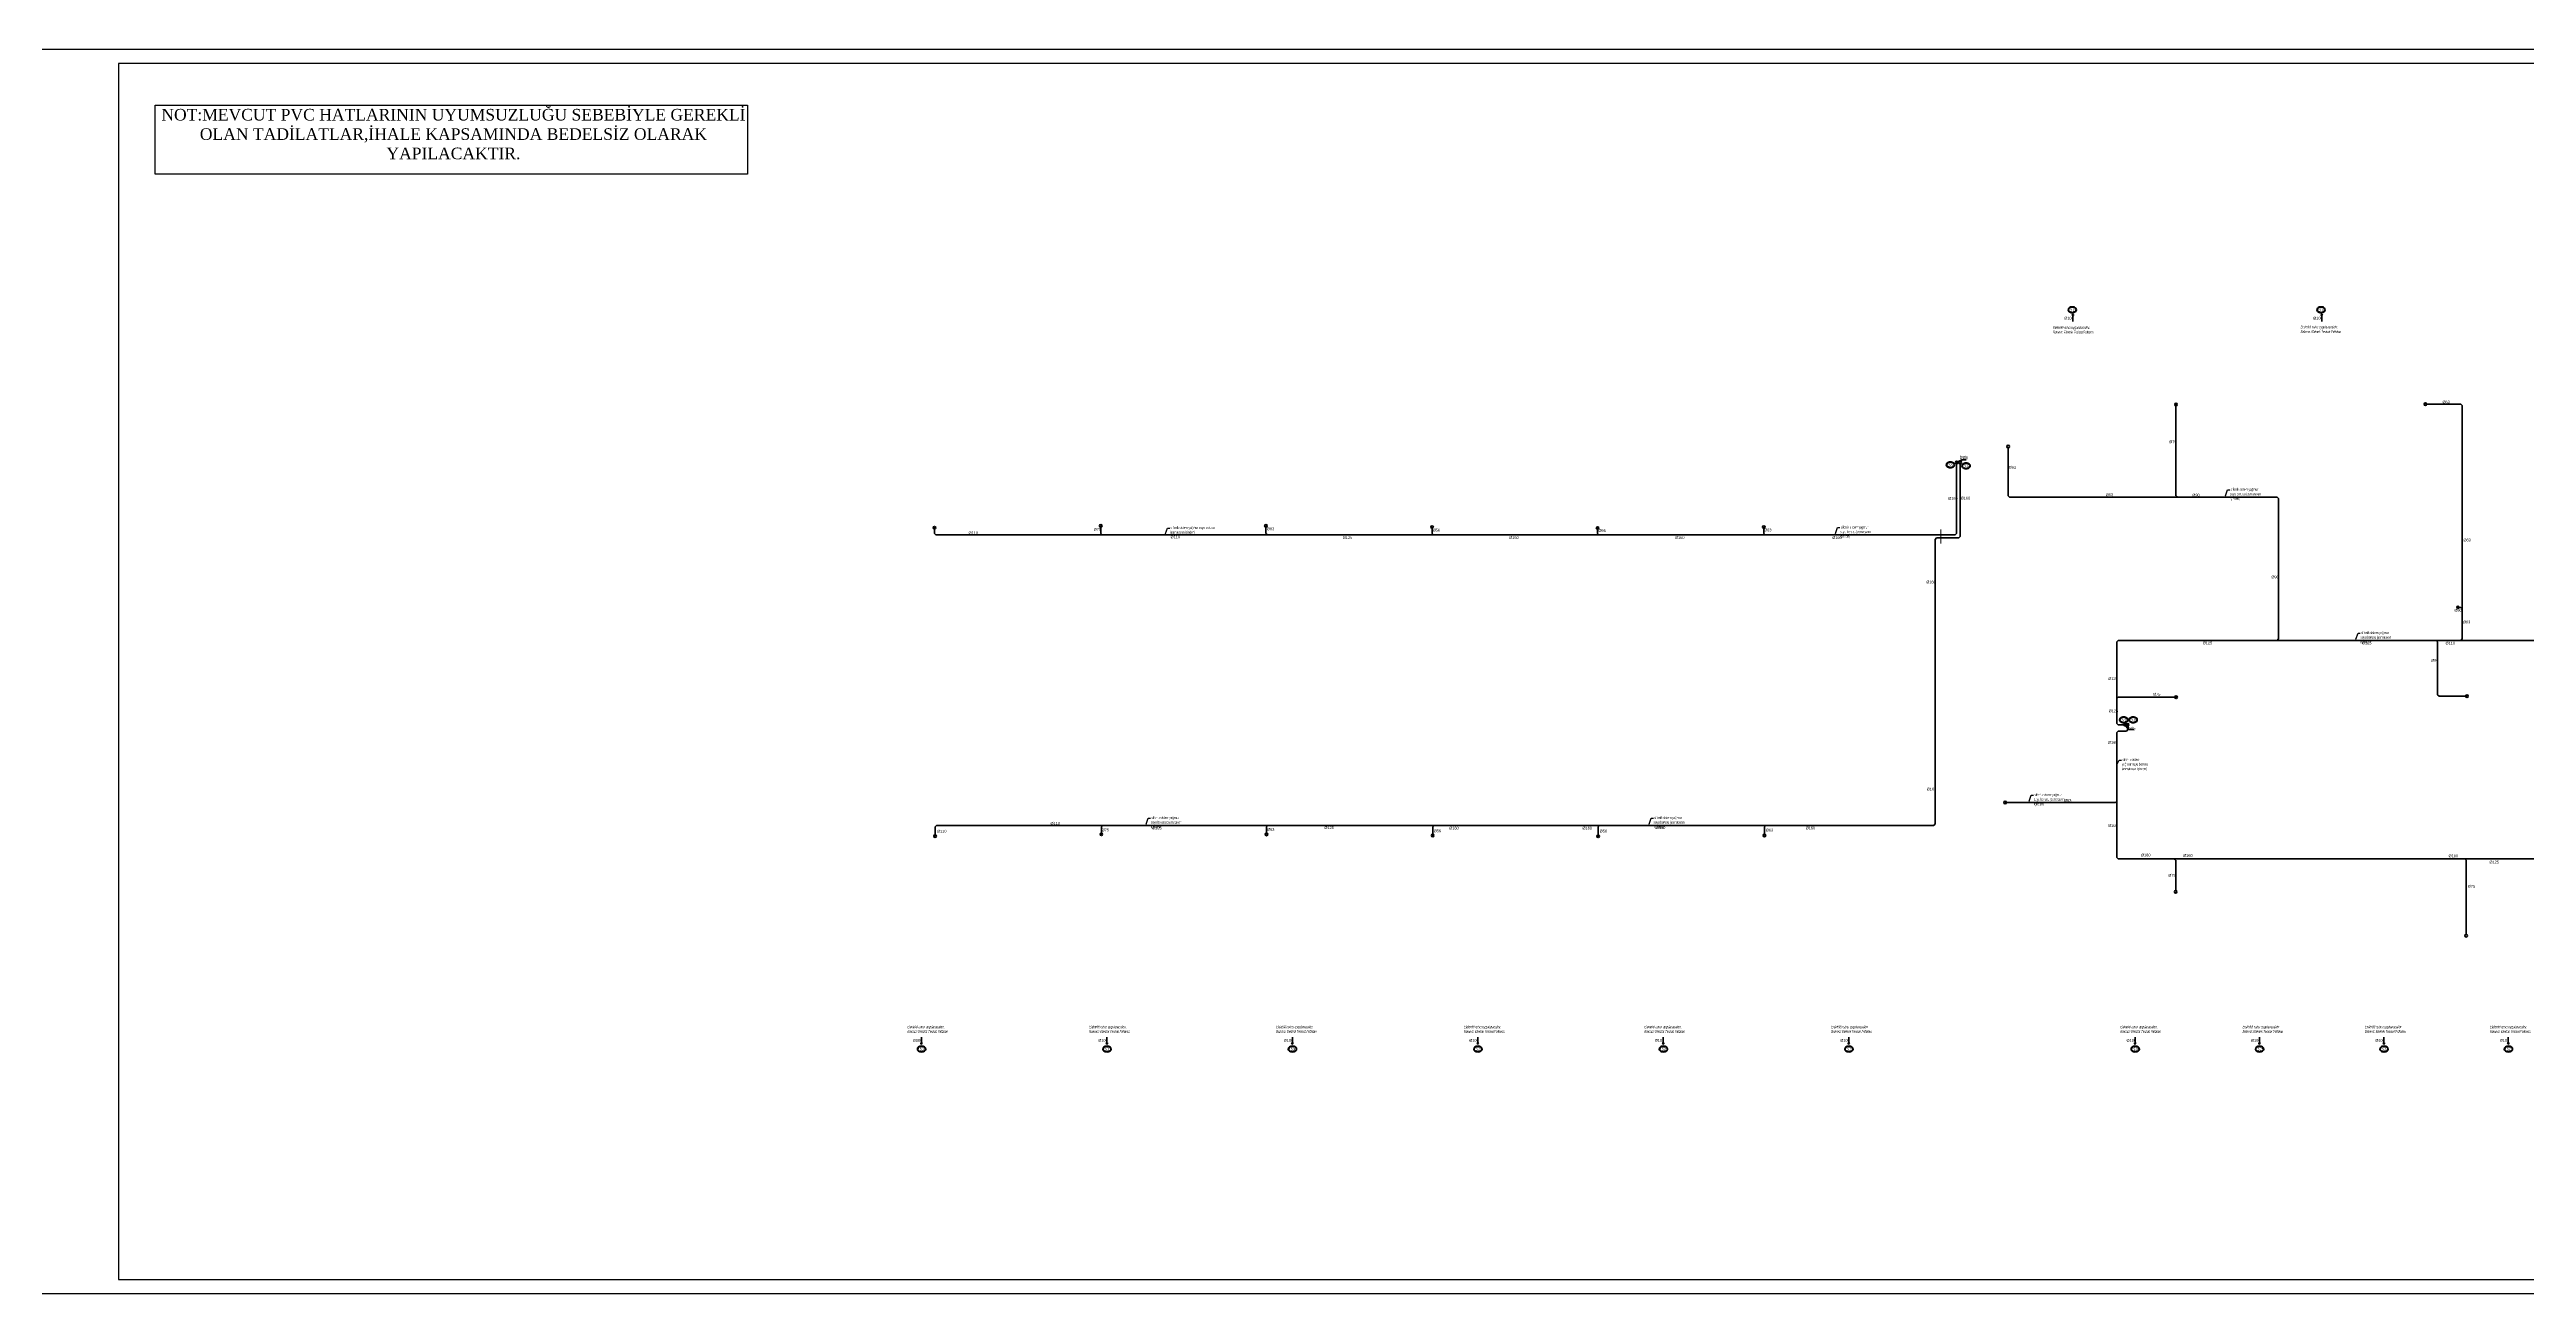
# Model space of a CAD drawing. Header units: centimetres. Extents: x 372964 to 529194, y 28783 to 59011.
# Drawn here: x 437564 to 455481, y 30011 to 39011 of the extents above; entities that cross this region are included whole.
import ezdxf
from ezdxf import colors
from ezdxf.entities.mleader import LeaderData, LeaderLine
from ezdxf.enums import TextEntityAlignment as Align
from ezdxf.math import Vec2, Vec3

# ---------------------------------------------------------------- set-up
doc = ezdxf.new("R2010")
doc.units = ezdxf.units.CM
doc.layers.get('0').update_dxf_attribs({"lineweight": 9})
for name, color, linetype, lineweight in [('0-krcn yağmur s. text', 2, 'Continuous', 20), ('0-KRCN-IST-YAZI', 81, 'Continuous', 30), ('0-KRCN-SHT-KOLADI-YAZIYAĞMURSUYU', 4, 'Continuous', 35), ('0-KRCN-SHT-YAZI-ÇAP-PİSSU', 41, 'Continuous', 30), ('0-KRCN-Z-ANTET', 71, 'Continuous', 30), ('0-MEK-SHT-aa YAĞMURSUYUBORUSU-100', 3, 'PISSU_LINE50', 35), ('0-MEK-SHT-KOLADI-YAZIYAĞMURSUYU', 4, 'Continuous', 35)]:
    doc.layers.add(name, color=color, linetype=linetype, lineweight=lineweight)
doc.styles.add('ARIAL', font='arial.ttf', dxfattribs={"width": 0.8})
doc.styles.add('CBN_UYG', font='segoeuil.ttf', dxfattribs={"width": 0.6})
doc.styles.add('MUF', font='isocpeur.ttf')
doc.styles.add('YAZI', font='times.ttf')
doc.styles.add('ÇAP-2', font='ARIALNBI.TTF')
doc.linetypes.add('PISSU_LINE50', pattern='A,50,-10,["C",MUF,S=10,R=0,X=1,Y=-5],0', length=60)

# ---------------------------------------------------------------- blocks, each defined once
blk = doc.blocks.new('A$C75464483-')
at = {"layer": '0-KRCN-SHT-KOLADI-YAZIYAĞMURSUYU', "linetype": 'Continuous'}
for points in [[(22, 6, -0.254464), (22, -6, -0.105847), (17, -12, -0.086514), (9, -16, -0.153914), (-11, -16, -0.086514), (-18, -12, -0.105847), (-23, -6, -0.254464), (-23, 6, -0.105847), (-18, 12, -0.086514), (-11, 16, -0.153914), (9, 16, -0.086514), (17, 12, -0.105847), (22, 6, -0.125236)], [(21, 5, -0.254464), (21, -5, -0.105847), (16, -10, -0.086514), (9, -14, -0.153914), (-10, -14, -0.086514), (-17, -10, -0.105847), (-22, -5, -0.254464), (-22, 5, -0.105847), (-17, 10, -0.086514), (-10, 14, -0.153914), (9, 14, -0.086514), (16, 10, -0.105847), (21, 5, -0.125236)]]:
    blk.add_lwpolyline(points, format="xyb", dxfattribs=at)
at = {"layer": '0-KRCN-SHT-KOLADI-YAZIYAĞMURSUYU', "linetype": 'Continuous', "style": 'YAZI', "width": 0.6}
blk.add_text('YS', height=18, rotation=360, dxfattribs=at).set_placement((0, 0), align=Align.MIDDLE_RIGHT)
blk.add_attdef('99', text='', height=18, rotation=360, dxfattribs=at).set_placement((0, 0), align=Align.MIDDLE_LEFT)

msp = doc.modelspace()

# ---------------------------------------------------------------- linework, layer by layer
at = {"ltscale": 1.1}
msp.add_line((451243.72, 35539.405), (451243.72, 35436.475), dxfattribs=at)
at = {"layer": '0-KRCN-Z-ANTET'}
for points in [[(372964.066, 30011.261), (513637.225, 30011.261), (513637.225, 39011.261), (372964.066, 39011.261)], [(438064.066, 30111.261), (469564.066, 30111.261), (469564.066, 38911.261), (438064.066, 38911.261)]]:
    msp.add_lwpolyline(points, close=True, dxfattribs=at)
at = {"layer": '0-MEK-SHT-aa YAĞMURSUYUBORUSU-100'}
for p, q in [((452199.746, 37044.563), (452199.746, 37085.063)), ((453999.746, 37044.563), (453999.746, 37085.063)), ((452945.754, 36442.713), (452945.754, 35783.029)), ((454749.526, 36445.434), (455005.542, 36445.434)), ((455005.542, 36445.434), (455015.542, 36435.434)), ((455015.542, 36435.434), (455015.542, 34746.554)), ((451359.163, 35508.883), (451359.163, 36013.729)), ((451384.421, 35487.385), (451384.421, 36013.729)), ((451731.566, 35783.029), (451731.566, 36129.103)), ((451741.566, 35773.029), (451731.566, 35783.029)), ((451741.566, 35773.029), (453677.12, 35773.029)), ((452955.754, 35773.029), (452945.754, 35783.029)), ((453677.12, 35773.029), (453687.12, 35763.029)), ((453687.12, 35763.029), (453687.12, 34746.554)), ((443964.846, 35552.063), (443964.846, 35509.358)), ((443974.846, 35499.358), (443964.846, 35509.358)), ((443974.846, 35499.358), (451243.72, 35499.358)), ((445167.812, 35564.587), (445167.812, 35509.358)), ((445177.812, 35499.358), (445167.812, 35509.358)), ((446363.027, 35564.904), (446363.027, 35509.358)), ((446363.027, 35509.358), (446373.027, 35499.358)), ((447564.476, 35556.655), (447564.476, 35509.358)), ((447574.476, 35499.358), (447564.476, 35509.358)), ((448761.98, 35549.646), (448761.98, 35509.358)), ((448771.98, 35499.358), (448761.98, 35509.358)), ((449963.881, 35556.296), (449963.881, 35509.358)), ((449963.881, 35509.358), (449973.881, 35499.358)), ((451203.711, 35467.385), (451213.711, 35477.385)), ((451213.711, 35477.385), (451243.72, 35477.385)), ((451243.72, 35499.358), (451349.638, 35499.358)), ((451243.72, 35477.385), (451374.421, 35477.385)), ((451349.638, 35499.358), (451359.163, 35508.883)), ((451374.421, 35477.385), (451384.421, 35487.385)), ((451203.711, 33408.178), (451203.711, 35467.385)), ((454984.472, 34975.427), (455005.542, 34975.427)), ((455005.542, 34975.427), (455015.542, 34965.427)), ((452517.493, 34726.554), (452527.493, 34736.554)), ((452517.493, 34135.6), (452517.493, 34726.554)), ((456832.857, 34736.554), (452527.493, 34736.554)), ((453687.12, 34746.554), (453677.12, 34736.554)), ((454828.363, 34736.554), (454838.363, 34726.554)), ((454838.363, 34342.767), (454838.363, 34726.554)), ((455015.542, 34746.554), (455005.542, 34736.554)), ((452517.493, 34315.184), (452527.493, 34325.184)), ((452946.353, 34325.184), (452527.493, 34325.184)), ((454848.363, 34332.767), (454838.363, 34342.767)), ((455050.318, 34332.767), (454848.363, 34332.767)), ((452527.493, 34125.6), (452517.493, 34135.6)), ((452517.493, 34070.595), (452527.493, 34080.595)), ((452517.493, 33165.351), (452517.493, 34070.595)), ((452576.468, 34125.6), (452527.493, 34125.6)), ((452527.493, 34080.595), (452587.338, 34080.595)), ((452587.338, 34080.595), (452597.338, 34090.595)), ((452597.338, 34117.22), (452597.338, 34090.595)), ((451710.421, 33563.374), (452507.493, 33563.374)), ((452507.493, 33563.374), (452517.493, 33573.374)), ((443979.424, 33398.178), (443969.424, 33388.178)), ((443969.424, 33319.77), (443969.424, 33388.178)), ((443979.424, 33398.178), (451193.711, 33398.178)), ((445182.39, 33398.178), (445172.39, 33388.178)), ((445172.39, 33332.949), (445172.39, 33388.178)), ((446367.604, 33388.178), (446377.604, 33398.178)), ((446367.604, 33332.632), (446367.604, 33388.178)), ((447579.053, 33398.178), (447569.053, 33388.178)), ((447569.053, 33324.426), (447569.053, 33388.178)), ((448776.558, 33398.178), (448766.558, 33388.178)), ((448766.558, 33318.488), (448766.558, 33388.178)), ((449968.459, 33388.178), (449978.459, 33398.178)), ((449968.459, 33324.099), (449968.459, 33388.178)), ((451193.711, 33398.178), (451203.711, 33408.178)), ((452527.493, 33155.351), (452517.493, 33165.351)), ((457890.992, 33155.351), (452527.493, 33155.351)), ((452933.635, 33155.351), (452943.635, 33145.351)), ((455044.221, 33145.351), (455034.221, 33155.351)), ((452943.635, 32927.098), (452943.635, 33145.351)), ((455044.221, 32609.178), (455044.221, 33145.351)), ((443870.579, 31865.563), (443870.579, 31825.063)), ((445212.246, 31865.563), (445212.246, 31825.063)), ((446553.912, 31865.563), (446553.912, 31825.063)), ((447895.579, 31865.563), (447895.579, 31825.063)), ((449237.246, 31865.563), (449237.246, 31825.063)), ((450578.912, 31865.563), (450578.912, 31825.063)), ((452649.746, 31865.563), (452649.746, 31825.063)), ((453549.746, 31865.563), (453549.746, 31825.063)), ((454449.746, 31865.563), (454449.746, 31825.063)), ((455349.746, 31865.563), (455349.746, 31825.063))]:
    msp.add_line(p, q, dxfattribs=at)
for centre, radius in [((452199.746, 37090.063), 5), ((453999.746, 37090.063), 5), ((452945.754, 36442.713), 9.417), ((454749.526, 36445.434), 9.417), ((451359.163, 36023.146), 9.417), ((451384.421, 36023.146), 9.417), ((451731.566, 36138.52), 9.417), ((443964.846, 35552.063), 9.417), ((445167.812, 35564.587), 9.417), ((446363.027, 35564.904), 9.417), ((447564.476, 35556.655), 9.417), ((448761.98, 35549.646), 9.417), ((449963.881, 35556.296), 9.417), ((454984.472, 34975.427), 8.38), ((452946.353, 34325.184), 9.417), ((455050.318, 34332.767), 9.417), ((452576.468, 34125.6), 8.38), ((452597.338, 34125.6), 8.38), ((451710.421, 33563.374), 9.417), ((443969.424, 33319.77), 9.417), ((445172.39, 33332.949), 9.417), ((446367.604, 33332.632), 9.417), ((447569.053, 33324.426), 9.417), ((448766.558, 33318.488), 9.417), ((449968.459, 33324.099), 9.417), ((452943.369, 32917.685), 9.417), ((455044.477, 32599.764), 9.417), ((443870.579, 31820.063), 5), ((445212.246, 31820.063), 5), ((446553.912, 31820.063), 5), ((447895.579, 31820.063), 5), ((449237.246, 31820.063), 5), ((450578.912, 31820.063), 5), ((452649.746, 31820.063), 5), ((452649.746, 31820.063), 5), ((453549.746, 31820.063), 5), ((453549.746, 31820.063), 5), ((454449.746, 31820.063), 5), ((454449.746, 31820.063), 5), ((455349.746, 31820.063), 5), ((455349.746, 31820.063), 5)]:
    msp.add_circle(centre, radius, dxfattribs=at)
at = {"layer": '0-MEK-SHT-KOLADI-YAZIYAĞMURSUYU', "color": 4}
for p, q in [((451359.163, 36023.146), (451395.689, 36042.998)), ((451385.163, 36023.146), (451395.689, 36042.998)), ((451428.999, 36042.998), (451395.689, 36042.998)), ((452576.468, 34125.6), (452602.767, 34091.107)), ((452602.767, 34091.107), (452596.468, 34125.6)), ((452641.537, 34091.107), (452602.767, 34091.107))]:
    msp.add_line(p, q, dxfattribs=at)

# ---------------------------------------------------------------- block references
at = {"layer": '0-KRCN-SHT-KOLADI-YAZIYAĞMURSUYU', "linetype": 'Continuous'}
ref = msp.add_blockref('A$C75464483-', (452196.045, 37128.534), dxfattribs=dict(at, xscale=1.25, yscale=1.25, zscale=1.25))
ref.add_attrib('99', '15', dxfattribs={"height": 22.5, "style": 'YAZI', "width": 0.7}).set_placement((452196.062, 37128.534), align=Align.MIDDLE_LEFT)
ref = msp.add_blockref('A$C75464483-', (453996.045, 37128.534), dxfattribs=dict(at, xscale=1.25, yscale=1.25, zscale=1.25))
ref.add_attrib('99', '16', dxfattribs={"height": 22.5, "style": 'YAZI', "width": 0.7}).set_placement((453996.062, 37128.534), align=Align.MIDDLE_LEFT)
ref = msp.add_blockref('A$C75464483-', (451314.64, 36006.37), dxfattribs=dict(at, xscale=1.25, yscale=1.25, zscale=1.25))
ref.add_attrib('99', '33', dxfattribs={"height": 22.5, "style": 'YAZI', "width": 0.7}).set_placement((451314.657, 36006.37), align=Align.MIDDLE_LEFT)
ref = msp.add_blockref('A$C75464483-', (451428.395, 35998.898), dxfattribs=dict(at, xscale=1.25, yscale=1.25, zscale=1.25))
ref.add_attrib('99', '34', dxfattribs={"height": 22.5, "style": 'YAZI', "width": 0.7}).set_placement((451428.412, 35998.898), align=Align.MIDDLE_LEFT)
ref = msp.add_blockref('A$C75464483-', (452568.141, 34161.532), dxfattribs=dict(at, xscale=1.25, yscale=1.25, zscale=1.25))
ref.add_attrib('99', '35', dxfattribs={"height": 22.5, "style": 'YAZI', "width": 0.7}).set_placement((452568.158, 34161.532), align=Align.MIDDLE_LEFT)
ref = msp.add_blockref('A$C75464483-', (452636.695, 34161.532), dxfattribs=dict(at, xscale=1.25, yscale=1.25, zscale=1.25))
ref.add_attrib('99', '36', dxfattribs={"height": 22.5, "style": 'YAZI', "width": 0.7}).set_placement((452636.712, 34161.532), align=Align.MIDDLE_LEFT)
ref = msp.add_blockref('A$C75464483-', (443872.158, 31779.91), dxfattribs=dict(at, xscale=1.25, yscale=1.25, zscale=1.25))
ref.add_attrib('99', '32', dxfattribs={"height": 22.5, "style": 'YAZI', "width": 0.7}).set_placement((443872.175, 31779.91), align=Align.MIDDLE_LEFT)
ref = msp.add_blockref('A$C75464483-', (445213.824, 31779.91), dxfattribs=dict(at, xscale=1.25, yscale=1.25, zscale=1.25))
ref.add_attrib('99', '31', dxfattribs={"height": 22.5, "style": 'YAZI', "width": 0.7}).set_placement((445213.842, 31779.91), align=Align.MIDDLE_LEFT)
ref = msp.add_blockref('A$C75464483-', (446555.491, 31779.91), dxfattribs=dict(at, xscale=1.25, yscale=1.25, zscale=1.25))
ref.add_attrib('99', '30', dxfattribs={"height": 22.5, "style": 'YAZI', "width": 0.7}).set_placement((446555.508, 31779.91), align=Align.MIDDLE_LEFT)
ref = msp.add_blockref('A$C75464483-', (447897.158, 31779.91), dxfattribs=dict(at, xscale=1.25, yscale=1.25, zscale=1.25))
ref.add_attrib('99', '29', dxfattribs={"height": 22.5, "style": 'YAZI', "width": 0.7}).set_placement((447897.175, 31779.91), align=Align.MIDDLE_LEFT)
ref = msp.add_blockref('A$C75464483-', (449238.824, 31779.91), dxfattribs=dict(at, xscale=1.25, yscale=1.25, zscale=1.25))
ref.add_attrib('99', '28', dxfattribs={"height": 22.5, "style": 'YAZI', "width": 0.7}).set_placement((449238.842, 31779.91), align=Align.MIDDLE_LEFT)
ref = msp.add_blockref('A$C75464483-', (450580.491, 31779.91), dxfattribs=dict(at, xscale=1.25, yscale=1.25, zscale=1.25))
ref.add_attrib('99', '27', dxfattribs={"height": 22.5, "style": 'YAZI', "width": 0.7}).set_placement((450580.508, 31779.91), align=Align.MIDDLE_LEFT)
ref = msp.add_blockref('A$C75464483-', (452651.324, 31779.91), dxfattribs=dict(at, xscale=1.25, yscale=1.25, zscale=1.25))
ref.add_attrib('99', '26', dxfattribs={"height": 22.5, "style": 'YAZI', "width": 0.7}).set_placement((452651.342, 31779.91), align=Align.MIDDLE_LEFT)
ref = msp.add_blockref('A$C75464483-', (453551.324, 31779.91), dxfattribs=dict(at, xscale=1.25, yscale=1.25, zscale=1.25))
ref.add_attrib('99', '25', dxfattribs={"height": 22.5, "style": 'YAZI', "width": 0.7}).set_placement((453551.342, 31779.91), align=Align.MIDDLE_LEFT)
ref = msp.add_blockref('A$C75464483-', (454451.324, 31779.91), dxfattribs=dict(at, xscale=1.25, yscale=1.25, zscale=1.25))
ref.add_attrib('99', '24', dxfattribs={"height": 22.5, "style": 'YAZI', "width": 0.7}).set_placement((454451.342, 31779.91), align=Align.MIDDLE_LEFT)
ref = msp.add_blockref('A$C75464483-', (455351.324, 31779.91), dxfattribs=dict(at, xscale=1.25, yscale=1.25, zscale=1.25))
ref.add_attrib('99', '23', dxfattribs={"height": 22.5, "style": 'YAZI', "width": 0.7}).set_placement((455351.342, 31779.91), align=Align.MIDDLE_LEFT)

# ---------------------------------------------------------------- texts
at = {"layer": '0-KRCN-SHT-KOLADI-YAZIYAĞMURSUYU', "style": 'YAZI'}
for p in [(451412.004, 36058.7), (452623.504, 34099.81)]:
    msp.add_text('İNİŞ', height=20, dxfattribs=at).set_placement(p, align=Align.MIDDLE)
at = {"layer": '0-KRCN-SHT-YAZI-ÇAP-PİSSU', "char_height": 20, "width": 490.47749, "attachment_point": 1, "style": 'ÇAP-2'}
for insert in [(452056.518, 37010.08), (453847.423, 37013.428), (443770.001, 31949.896), (445085.759, 31949.896), (446437.251, 31949.896), (447795.885, 31949.896), (449100.958, 31949.896), (450452.45, 31949.896), (452544.072, 31949.896), (453427.809, 31949.896), (454312.661, 31949.896), (455217.598, 31949.896)]:
    msp.add_mtext('{\\W0.7;Elektrikli ısıtıcı uygulanacaktır.\\PBakınız: Elektrik Tesisat Paftaları}', dxfattribs=dict(at, insert=insert))
at = {"layer": '0-MEK-SHT-KOLADI-YAZIYAĞMURSUYU', "linetype": 'Continuous', "style": 'ARIAL', "width": 0.8}
for s, p in [('Ø100', (452138.043, 37057.563)), ('Ø100', (453938.043, 37057.563)), ('Ø63', (454873.535, 36450.391)), ('Ø75', (452896.531, 36162.913)), ('Ø63', (451736.274, 35978.981)), ('Ø160', (451298.332, 35753.844)), ('Ø160', (451389.211, 35755.462)), ('Ø63', (452438.14, 35779.943)), ('Ø90', (453064.011, 35777.349)), ('Ø110', (444211.781, 35504.5)), ('Ø75', (445117.056, 35529.086)), ('Ø110', (445673.318, 35475.163)), ('Ø63', (446370.508, 35533.526)), ('Ø125', (446918.989, 35470.244)), ('Ø56', (447569.579, 35523.734)), ('Ø160', (448122.574, 35470.244)), ('Ø56', (448768.297, 35520.535)), ('Ø160', (449321.828, 35470.244)), ('Ø63', (449966.808, 35525.326)), ('Ø160', (450459.724, 35470.244)), ('Ø63', (455025.596, 35452.352)), ('Ø160', (451139.639, 35148.87)), ('Ø90', (453636.265, 35185.23)), ('Ø50', (454959.732, 34944.335)), ('Ø63', (455022.157, 34858.886)), ('Ø125', (453139.519, 34707.934)), ('Ø125', (454291.786, 34707.934)), ('Ø90', (454791.114, 34581.598)), ('Ø110', (454895.818, 34706.033)), ('Ø125', (452455.599, 34449.714)), ('Ø125', (452458.818, 34216.186)), ('Ø75', (452780.103, 34336.681)), ('Ø160', (452453.892, 33988.582)), ('Ø160', (451143.124, 33650.267)), ('Ø63', (452136.372, 33568.516)), ('Ø110', (443983.58, 33345.636)), ('Ø110', (444804.505, 33403.32)), ('Ø75', (445174.807, 33355.044)), ('Ø125', (445540.056, 33368.938)), ('Ø63', (446371.533, 33359.021)), ('Ø125', (446785.825, 33371.312)), ('Ø56', (447576.719, 33348.377)), ('Ø160', (447689.127, 33368.008)), ('Ø160', (448652.549, 33368.008)), ('Ø56', (448777.585, 33347.107)), ('Ø160', (449183.807, 33371.644)), ('Ø63', (449978.81, 33353.567)), ('Ø160', (450267.466, 33369.357)), ('Ø160', (452454.664, 33386.625)), ('Ø160', (452693.081, 33173.263)), ('Ø160', (452997.335, 33170.192)), ('Ø160', (454917.611, 33167.453)), ('Ø75', (452890.66, 33026.638)), ('Ø75', (455056.954, 32947.517)), ('Ø125', (455213.49, 33122.816)), ('Ø100', (443808.877, 31832.643)), ('Ø100', (445150.543, 31832.643)), ('Ø100', (446492.21, 31832.643)), ('Ø100', (447833.877, 31832.643)), ('Ø100', (449175.543, 31832.643)), ('Ø100', (450517.21, 31832.643)), ('Ø100', (452588.043, 31832.643)), ('Ø100', (453488.043, 31832.643)), ('Ø100', (454388.043, 31832.643)), ('Ø100', (455288.043, 31832.643))]:
    msp.add_text(s, height=20, dxfattribs=at).set_placement(p)

# ---------------------------------------------------------------- leaders
at = {"layer": '0-krcn yağmur s. text'}
ml = msp.add_multileader_mtext('Standard', dxfattribs=at)
ml.set_content(' sifonik sistem yağmur suyu borusu (asmatavan içinden)', color=256, style='CBN_UYG')
ml.set_leader_properties()
ml.build(insert=Vec2(0, 0))
ml.multileader.update_dxf_attribs({"arrow_head_size": 10})
ctx = ml.context
ctx.base_point, ctx.char_height, ctx.arrow_head_size, ctx.plane_origin = Vec3(453334.348, 35825.585), 20, 10, Vec3(453000.43, 35760.05)
notes = []
notes.append((ctx, [(0, (1, 1, 0), (453318.254, 35825.585), (1, 0), 16.094, [(0, [(453299.928, 35773.029)], 0, [])])]))
ctx.mtext.insert, ctx.mtext.rotation, ctx.mtext.width, ctx.mtext.flow_direction = Vec3(453336.348, 35839.295), 6.283185307, 200.42678, 5
ml = msp.add_multileader_mtext('Standard', dxfattribs=at)
ml.set_content(' sifonik sistem yağmur suyu borusu (asmatavan içinden)', color=256, style='CBN_UYG')
ml.set_leader_properties()
ml.build(insert=Vec2(0, 0))
ml.multileader.update_dxf_attribs({"arrow_head_size": 10})
ctx = ml.context
ctx.base_point, ctx.char_height, ctx.arrow_head_size, ctx.plane_origin = Vec3(445666.698, 35548.955), 20, 10, Vec3(445332.779, 35486.379)
notes.append((ctx, [(0, (1, 1, 0), (445650.604, 35548.955), (1, 0), 16.094, [(0, [(445632.278, 35499.358)], 0, [])])]))
ctx.mtext.insert, ctx.mtext.rotation, ctx.mtext.width, ctx.mtext.flow_direction = Vec3(445668.698, 35562.665), 6.283185307, 292.29862, 5
ml = msp.add_multileader_mtext('Standard', dxfattribs=at)
ml.set_content(' sifonik sistem yağmur suyu borusu (asmatavan içinden)', color=256, style='CBN_UYG')
ml.set_leader_properties()
ml.build(insert=Vec2(0, 0))
ml.multileader.update_dxf_attribs({"arrow_head_size": 10})
ctx = ml.context
ctx.base_point, ctx.char_height, ctx.arrow_head_size, ctx.plane_origin = Vec3(450513.889, 35551.915), 20, 10, Vec3(450179.97, 35486.379)
notes.append((ctx, [(0, (1, 1, 0), (450497.794, 35551.915), (1, 0), 16.094, [(0, [(450479.468, 35499.358)], 0, [])])]))
ctx.mtext.insert, ctx.mtext.rotation, ctx.mtext.width, ctx.mtext.flow_direction = Vec3(450515.889, 35565.625), 6.283185307, 200.42678, 5
ml = msp.add_multileader_mtext('Standard', dxfattribs=at)
ml.set_content(' sifonik sistem yağmur suyu borusu (asmatavan içinden)', color=256, style='CBN_UYG')
ml.set_leader_properties()
ml.build(insert=Vec2(0, 0))
ml.multileader.update_dxf_attribs({"arrow_head_size": 10})
ctx = ml.context
ctx.base_point, ctx.char_height, ctx.arrow_head_size, ctx.plane_origin = Vec3(454278.822, 34789.111), 20, 10, Vec3(453944.903, 34723.575)
notes.append((ctx, [(0, (1, 1, 0), (454262.727, 34789.111), (1, 0), 16.094, [(0, [(454244.401, 34736.554)], 0, [])])]))
ctx.mtext.insert, ctx.mtext.rotation, ctx.mtext.width, ctx.mtext.flow_direction = Vec3(454280.822, 34802.821), 6.283185307, 200.42678, 5
ml = msp.add_multileader_mtext('Standard', dxfattribs=at)
ml.set_content(' sifonik sistem yağmur suyu borusu (asmatavan içinden)', color=256, style='CBN_UYG')
ml.set_leader_properties()
ml.build(insert=Vec2(0, 0))
ml.multileader.update_dxf_attribs({"arrow_head_size": 10})
ctx = ml.context
ctx.base_point, ctx.char_height, ctx.arrow_head_size, ctx.plane_origin = Vec3(452552.014, 33870.608), 20, 10, Vec3(452218.096, 33825.072)
notes.append((ctx, [(0, (1, 1, 0), (452535.92, 33870.608), (1, 0), 16.094, [(0, [(452517.594, 33838.051)], 0, [])])]))
ctx.mtext.insert, ctx.mtext.rotation, ctx.mtext.width, ctx.mtext.flow_direction = Vec3(452554.014, 33884.317), 6.283185307, 159.01788, 5
ml = msp.add_multileader_mtext('Standard', dxfattribs=at)
ml.set_content(' sifonik sistem yağmur suyu borusu (asmatavan içinden)', color=256, style='CBN_UYG')
ml.set_leader_properties()
ml.build(insert=Vec2(0, 0))
ml.multileader.update_dxf_attribs({"arrow_head_size": 10})
ctx = ml.context
ctx.base_point, ctx.char_height, ctx.arrow_head_size, ctx.plane_origin = Vec3(451915.017, 33615.931), 20, 10, Vec3(451581.098, 33550.395)
notes.append((ctx, [(0, (1, 1, 0), (451898.922, 33615.931), (1, 0), 16.094, [(0, [(451880.596, 33563.374)], 0, [])])]))
ctx.mtext.insert, ctx.mtext.rotation, ctx.mtext.width, ctx.mtext.flow_direction = Vec3(451917.017, 33629.64), 6.283185307, 200.42678, 5
ml = msp.add_multileader_mtext('Standard', dxfattribs=at)
ml.set_content(' sifonik sistem yağmur suyu borusu (asmatavan içinden)', color=256, style='CBN_UYG')
ml.set_leader_properties()
ml.build(insert=Vec2(0, 0))
ml.multileader.update_dxf_attribs({"arrow_head_size": 10})
ctx = ml.context
ctx.base_point, ctx.char_height, ctx.arrow_head_size, ctx.plane_origin = Vec3(445528.197, 33450.735), 20, 10, Vec3(445194.278, 33385.199)
notes.append((ctx, [(0, (1, 1, 0), (445512.102, 33450.735), (1, 0), 16.094, [(0, [(445493.776, 33398.178)], 0, [])])]))
ctx.mtext.insert, ctx.mtext.rotation, ctx.mtext.width, ctx.mtext.flow_direction = Vec3(445530.197, 33464.445), 6.283185307, 200.42678, 5
ml = msp.add_multileader_mtext('Standard', dxfattribs=at)
ml.set_content(' sifonik sistem yağmur suyu borusu (asmatavan içinden)', color=256, style='CBN_UYG')
ml.set_leader_properties()
ml.build(insert=Vec2(0, 0))
ml.multileader.update_dxf_attribs({"arrow_head_size": 10})
ctx = ml.context
ctx.base_point, ctx.char_height, ctx.arrow_head_size, ctx.plane_origin = Vec3(449165.186, 33450.735), 20, 10, Vec3(448831.267, 33385.199)
notes.append((ctx, [(0, (1, 1, 0), (449149.091, 33450.735), (1, 0), 16.094, [(0, [(449130.765, 33398.178)], 0, [])])]))
ctx.mtext.insert, ctx.mtext.rotation, ctx.mtext.width, ctx.mtext.flow_direction = Vec3(449167.186, 33464.445), 6.283185307, 200.42678, 5
for ctx, leaders in notes:
    for number, flags, end, landing, length, lines in leaders:
        leader = LeaderData()
        leader.index, (leader.has_last_leader_line, leader.has_dogleg_vector, leader.attachment_direction) = number, flags
        leader.last_leader_point, leader.dogleg_vector, leader.dogleg_length = Vec3(end), Vec3(landing), length
        for number, points, colour, breaks in lines:
            line = LeaderLine()
            line.index, line.vertices, line.color, line.breaks = number, Vec3.list(points), colors.encode_raw_color(colour), breaks
            leader.lines.append(line)
        ctx.leaders.append(leader)

# ---------------------------------------------------------------- next in the draw order: wipeouts: each hides what was drawn before it
at = {"color": 1}
msp.add_wipeout([(438328.432, 38608.082), (442612.432, 38608.082), (442612.432, 38109.682), (438328.432, 38109.682)], dxfattribs=at).dxf.layer = '0-KRCN-IST-YAZI'

# ---------------------------------------------------------------- next in the draw order: linework, layer by layer
at = {"layer": '0-KRCN-IST-YAZI', "color": 1}
msp.add_lwpolyline([(438328.432, 38608.082), (442612.432, 38608.082), (442612.432, 38109.682), (438328.432, 38109.682)], close=True, dxfattribs=at)
msp.add_lwpolyline([(438328.432, 38608.082), (442612.432, 38608.082), (442612.432, 38109.682), (438328.432, 38109.682)], close=True, dxfattribs=at)

# ---------------------------------------------------------------- next in the draw order: texts
at = {"layer": '0-KRCN-IST-YAZI', "color": 1, "insert": (440485.41, 38581.695), "char_height": 84, "width": 4452, "attachment_point": 2, "style": 'YAZI'}
msp.add_mtext('NOT:MEVCUT PVC HATLARININ UYUMSUZLUĞU SEBEBİYLE GEREKLİ OLAN TADİLATLAR,İHALE KAPSAMINDA BEDELSİZ OLARAK YAPILACAKTIR.', dxfattribs=at)

doc.saveas('drawing.dxf')
